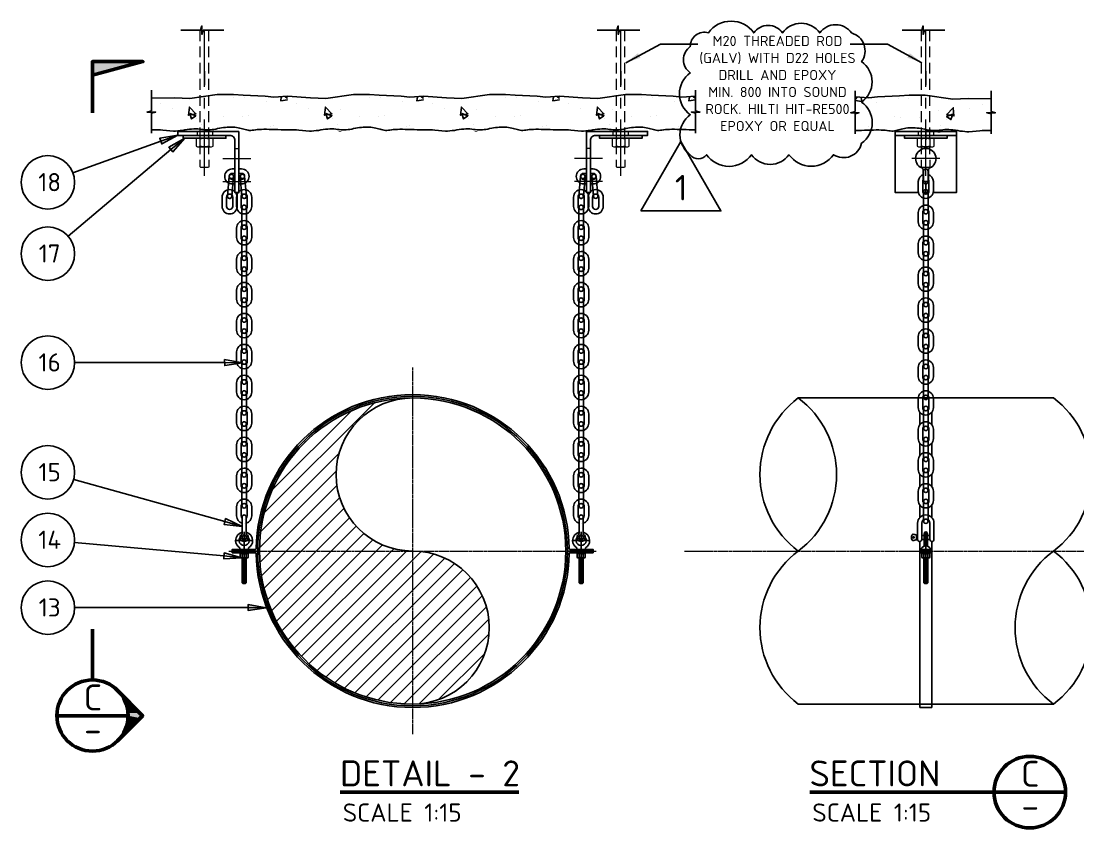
# Model space of a CAD drawing. Header units: inches. Extents: x 0 to 63075, y 0 to 44550.
# Drawn here: x 34595 to 50118, y 18176 to 30035 of the extents above; entities that cross this region are included whole.
import ezdxf

# ---------------------------------------------------------------- set-up
doc = ezdxf.new("R2010")
doc.units = ezdxf.units.IN
doc.header["$MEASUREMENT"] = 0
for name, pattern in [('ACAD_ISO02W100', [15, 12, -3]), ('ACAD_ISO08W100', [36, 24, -3, 6, -3]), ('CENTER', [2, 1.25, -0.25, 0.25, -0.25])]:
    doc.linetypes.add(name, pattern=pattern)
for name, color, linetype in [('1', 1, 'CENTER'), ('3', 3, 'Continuous'), ('PDF2_Geometry', 7, 'Continuous'), ('PDF5_DETAIL_CENTER2_18', 7, 'Continuous'), ('PDF5_DETAIL_HIDDEN2_18', 7, 'Continuous'), ('PDF5_DIM', 7, 'Continuous'), ('PDF5_STRUC_STEEL_GENERAL', 7, 'Continuous'), ('PDF_Symbol (Howden)', 7, 'Continuous'), ('PDF_Text', 7, 'Continuous')]:
    doc.layers.add(name, color=color, linetype=linetype)
for name, color, linetype, true_color in [('PDF2_Solid Fills', 7, 'Continuous', 0x00338d), ('PDF5_HATCH_WALLS', 7, 'Continuous', 0xe4e4e4), ('PDF5_MECH_DISCIPLINE_PR_REF', 7, 'Continuous', 0x7d7d7d), ('PDF5_PIPE_DISCIPLINE_SEC_REF', 7, 'Continuous', 0xe4e4e4)]:
    doc.layers.add(name, color=color, linetype=linetype, true_color=true_color)
doc.styles.add('PDF ISOCPEUR', font='isocpeur.ttf')

msp = doc.modelspace()

# ---------------------------------------------------------------- hatches: boundary and pattern name
h = msp.add_hatch()
h.set_pattern_fill('ANSI31', color=256, scale=1250)
h.set_pattern_definition([(45, (435931.89, 165791.18), (-110.485435, 110.485435), [])])
h.paths.add_polyline_path([(40346, 22245, -1), (40346, 24495, 0.414214), (38096, 22245, 0.414214), (40346, 19995, 1)])

# ---------------------------------------------------------------- linework, layer by layer
at = {"linetype": 'ACAD_ISO08W100', "lineweight": 0}
for p, q in [((37290, 28179), (37290, 28589)), ((43403, 28179), (43403, 28589)), ((37182, 28414), (37182, 28354)), ((37407, 28414), (37407, 28354)), ((43286, 28414), (43286, 28354)), ((43511, 28414), (43511, 28354)), ((47772, 28414), (47772, 28354)), ((47997, 28414), (47997, 28354)), ((37735, 28164), (37795, 28164)), ((42958, 28164), (42898, 28164)), ((37558, 28014), (37968, 28014)), ((43134, 28014), (42724, 28014)), ((48089, 28014), (47679, 28014)), ((37558, 27679), (37968, 27679)), ((43134, 27679), (42724, 27679)), ((47939, 27679), (47829, 27679))]:
    msp.add_line(p, q, dxfattribs=at)
for p, q in [((47884, 28414), (47884, 28291)), ((47434, 28354), (48334, 28354)), ((47847, 27679), (47847, 27842)), ((47852, 27816), (47852, 27688)), ((47917, 27816), (47917, 27688)), ((47922, 27679), (47922, 27842)), ((47884, 27514), (47884, 27679)), ((47797, 24286), (47797, 24102)), ((47972, 24286), (47972, 24102)), ((47797, 23831), (47797, 23647)), ((47972, 23831), (47972, 23647)), ((47797, 23376), (47797, 23192)), ((47972, 23376), (47972, 23192)), ((47797, 22921), (47797, 22737)), ((47972, 22921), (47972, 22737)), ((47797, 22385), (47797, 19945)), ((47824, 22475), (47859, 22475)), ((47824, 22415), (47859, 22415)), ((47859, 22500), (47859, 22323)), ((47909, 22323), (47909, 22500)), ((47909, 22475), (47944, 22475)), ((47909, 22415), (47944, 22415)), ((47972, 22385), (47972, 19945)), ((37809, 22270), (37809, 22292)), ((37934, 22270), (37809, 22270)), ((37934, 22270), (37934, 22292)), ((42759, 22270), (42759, 22292)), ((42759, 22270), (42884, 22270)), ((42786, 22270), (42786, 22270)), ((42791, 22245), (42851, 22245)), ((42857, 22270), (42856, 22270)), ((42884, 22270), (42884, 22292)), ((47797, 22270), (47972, 22270)), ((47797, 22245), (47972, 22245)), ((47797, 22220), (47972, 22220)), ((47822, 22270), (47822, 22284)), ((47822, 22270), (47947, 22270)), ((47852, 22310), (47829, 22296)), ((47872, 22322), (47852, 22310)), ((47897, 22322), (47917, 22310)), ((47917, 22310), (47940, 22296)), ((47947, 22270), (47947, 22284)), ((37841, 21779), (37841, 22143)), ((37901, 22143), (37901, 21779)), ((42791, 22143), (42791, 21779)), ((42851, 21779), (42851, 22143)), ((47854, 22143), (47854, 21779)), ((47914, 21779), (47914, 22143)), ((37901, 21779), (37841, 21779)), ((37841, 21779), (37850, 21770)), ((37893, 21770), (37850, 21770)), ((37893, 21770), (37901, 21779)), ((42791, 21779), (42851, 21779)), ((42800, 21770), (42791, 21779)), ((42800, 21770), (42843, 21770)), ((42851, 21779), (42843, 21770)), ((47854, 21779), (47914, 21779)), ((47863, 21770), (47854, 21779)), ((47863, 21770), (47906, 21770)), ((47914, 21779), (47906, 21770)), ((47797, 19945), (47972, 19945))]:
    msp.add_line(p, q)
at = {"linetype": 'ACAD_ISO08W100', "lineweight": 0, "ltscale": 2}
for p, q in [((40346, 24945), (40346, 19545)), ((37646, 22245), (43046, 22245)), ((44341, 22245), (51428, 22245))]:
    msp.add_line(p, q, dxfattribs=at)
at = {"color": 0, "linetype": 'ByBlock'}
for p, q in [((37941, 22220), (37801, 22220)), ((37801, 22220), (37801, 22208)), ((37941, 22208), (37801, 22208)), ((37916, 22208), (37826, 22208)), ((37941, 22220), (37941, 22208)), ((42751, 22220), (42891, 22220)), ((42751, 22220), (42751, 22208)), ((42751, 22208), (42891, 22208)), ((42776, 22208), (42866, 22208)), ((42891, 22220), (42891, 22208)), ((47814, 22220), (47954, 22220)), ((47814, 22220), (47814, 22208)), ((47814, 22208), (47954, 22208)), ((47839, 22208), (47929, 22208)), ((47954, 22220), (47954, 22208)), ((37811, 22193), (37811, 22158)), ((37916, 22143), (37826, 22143)), ((37841, 22193), (37841, 22158)), ((37901, 22193), (37901, 22158)), ((37931, 22193), (37931, 22158)), ((42761, 22193), (42761, 22158)), ((42776, 22143), (42866, 22143)), ((42791, 22193), (42791, 22158)), ((42851, 22193), (42851, 22158)), ((42881, 22193), (42881, 22158)), ((47824, 22193), (47824, 22158)), ((47839, 22143), (47929, 22143)), ((47854, 22193), (47854, 22158)), ((47914, 22193), (47914, 22158)), ((47944, 22193), (47944, 22158))]:
    msp.add_line(p, q, dxfattribs=at)
at = {"linetype": 'ACAD_ISO02W100'}
for p, q in [((37836, 22245), (37836, 22270)), ((37836, 22245), (37836, 22220)), ((37906, 22245), (37906, 22270)), ((37906, 22245), (37906, 22220)), ((42786, 22245), (42786, 22270)), ((42786, 22245), (42786, 22220)), ((42856, 22245), (42856, 22270)), ((42856, 22245), (42856, 22220)), ((47849, 22220), (47849, 22270)), ((47919, 22220), (47919, 22270))]:
    msp.add_line(p, q, dxfattribs=at)
for points in [[(44425, 28071, -0.520567), (44425, 28658, -0.520567), (44425, 29274, -0.520567), (44425, 29660, -0.520567), (44691, 29861, -0.520567), (45357, 29861, -0.520567), (45779, 29861, -0.520567), (46326, 29861, -0.520567), (46793, 29861, -0.520567), (46940, 29439, -0.520567), (46940, 28845, -0.520567), (46940, 28239, -0.520567), (46528, 28071, -0.520567), (45874, 28071, -0.520567), (45324, 28071, -0.520567), (44663, 28071, -0.520567)], [(37625, 27463, 1), (37690, 27457), (37716, 27749, 1), (37651, 27754)], [(37904, 27463, -1), (37839, 27457), (37813, 27749, -1), (37878, 27754)], [(42789, 27463, 1), (42854, 27457), (42879, 27749, 1), (42814, 27754)], [(43067, 27463, -1), (43002, 27457), (42977, 27749, -1), (43042, 27754)], [(37658, 27558), (37658, 27558, -0.414214), (37768, 27447), (37768, 27311, -0.414214), (37658, 27200), (37658, 27200, -0.414214), (37547, 27311), (37547, 27447, -0.414214)], [(37658, 27265), (37658, 27265, 0.414214), (37703, 27311), (37703, 27447, 0.414214), (37658, 27493), (37658, 27493, 0.414214), (37612, 27447), (37612, 27311, 0.414214)], [(37871, 27558), (37871, 27558, 0.414214), (37761, 27447), (37761, 27311, 0.414214), (37871, 27200), (37871, 27200, 0.414214), (37982, 27311), (37982, 27447, 0.414214)], [(37871, 27265), (37871, 27265, -0.414214), (37826, 27311), (37826, 27447, -0.414214), (37871, 27493), (37871, 27493, -0.414214), (37917, 27447), (37917, 27311, -0.414214)], [(42821, 27558), (42821, 27558, -0.414214), (42932, 27447), (42932, 27311, -0.414214), (42821, 27200), (42821, 27200, -0.414214), (42711, 27311), (42711, 27447, -0.414214)], [(42821, 27265), (42821, 27265, 0.414214), (42867, 27311), (42867, 27447, 0.414214), (42821, 27493), (42821, 27493, 0.414214), (42776, 27447), (42776, 27311, 0.414214)], [(43035, 27558), (43035, 27558, 0.414214), (42924, 27447), (42924, 27311, 0.414214), (43035, 27200), (43035, 27200, 0.414214), (43145, 27311), (43145, 27447, 0.414214)], [(43035, 27265), (43035, 27265, -0.414214), (42989, 27311), (42989, 27447, -0.414214), (43035, 27493), (43035, 27493, -0.414214), (43080, 27447), (43080, 27311, -0.414214)], [(47852, 27233, 1), (47917, 27233), (47917, 27525, 1), (47852, 27525)], [(37904, 27005, -1), (37839, 27005), (37839, 27298, -1), (37904, 27298)], [(42789, 27005, 1), (42854, 27005), (42854, 27298, 1), (42789, 27298)], [(47884, 27330), (47884, 27330, -0.414214), (47995, 27220), (47995, 27083, -0.414214), (47884, 26973), (47884, 26973, -0.414214), (47774, 27083), (47774, 27220, -0.414214)], [(47884, 27038), (47884, 27038, 0.414214), (47930, 27083), (47930, 27220, 0.414214), (47884, 27265), (47884, 27265, 0.414214), (47839, 27220), (47839, 27083, 0.414214)], [(37871, 27103), (37871, 27103, 0.414214), (37761, 26992), (37761, 26856, 0.414214), (37871, 26745), (37871, 26745, 0.414214), (37982, 26856), (37982, 26992, 0.414214)], [(37871, 26810), (37871, 26810, -0.414214), (37826, 26856), (37826, 26992, -0.414214), (37871, 27038), (37871, 27038, -0.414214), (37917, 26992), (37917, 26856, -0.414214)], [(42821, 27103), (42821, 27103, -0.414214), (42932, 26992), (42932, 26856, -0.414214), (42821, 26745), (42821, 26745, -0.414214), (42711, 26856), (42711, 26992, -0.414214)], [(42821, 26810), (42821, 26810, 0.414214), (42867, 26856), (42867, 26992, 0.414214), (42821, 27038), (42821, 27038, 0.414214), (42776, 26992), (42776, 26856, 0.414214)], [(47852, 26778, 1), (47917, 26778), (47917, 27070, 1), (47852, 27070)], [(37904, 26550, -1), (37839, 26550), (37839, 26843, -1), (37904, 26843)], [(42789, 26550, 1), (42854, 26550), (42854, 26843, 1), (42789, 26843)], [(47884, 26875), (47884, 26875, -0.414214), (47995, 26765), (47995, 26628, -0.414214), (47884, 26518), (47884, 26518, -0.414214), (47774, 26628), (47774, 26765, -0.414214)], [(47884, 26583), (47884, 26583, 0.414214), (47930, 26628), (47930, 26765, 0.414214), (47884, 26810), (47884, 26810, 0.414214), (47839, 26765), (47839, 26628, 0.414214)], [(37871, 26648), (37871, 26648, 0.414214), (37761, 26537), (37761, 26401, 0.414214), (37871, 26290), (37871, 26290, 0.414214), (37982, 26401), (37982, 26537, 0.414214)], [(37871, 26355), (37871, 26355, -0.414214), (37826, 26401), (37826, 26537, -0.414214), (37871, 26583), (37871, 26583, -0.414214), (37917, 26537), (37917, 26401, -0.414214)], [(42821, 26648), (42821, 26648, -0.414214), (42932, 26537), (42932, 26401, -0.414214), (42821, 26290), (42821, 26290, -0.414214), (42711, 26401), (42711, 26537, -0.414214)], [(42821, 26355), (42821, 26355, 0.414214), (42867, 26401), (42867, 26537, 0.414214), (42821, 26583), (42821, 26583, 0.414214), (42776, 26537), (42776, 26401, 0.414214)], [(47852, 26323, 1), (47917, 26323), (47917, 26615, 1), (47852, 26615)], [(37904, 26095, -1), (37839, 26095), (37839, 26388, -1), (37904, 26388)], [(42789, 26095, 1), (42854, 26095), (42854, 26388, 1), (42789, 26388)], [(47884, 26420), (47884, 26420, -0.414214), (47995, 26310), (47995, 26173, -0.414214), (47884, 26063), (47884, 26063, -0.414214), (47774, 26173), (47774, 26310, -0.414214)], [(47884, 26128), (47884, 26128, 0.414214), (47930, 26173), (47930, 26310, 0.414214), (47884, 26355), (47884, 26355, 0.414214), (47839, 26310), (47839, 26173, 0.414214)], [(37871, 26193), (37871, 26193, 0.414214), (37761, 26082), (37761, 25946, 0.414214), (37871, 25835), (37871, 25835, 0.414214), (37982, 25946), (37982, 26082, 0.414214)], [(37871, 25900), (37871, 25900, -0.414214), (37826, 25946), (37826, 26082, -0.414214), (37871, 26128), (37871, 26128, -0.414214), (37917, 26082), (37917, 25946, -0.414214)], [(42821, 26193), (42821, 26193, -0.414214), (42932, 26082), (42932, 25946, -0.414214), (42821, 25835), (42821, 25835, -0.414214), (42711, 25946), (42711, 26082, -0.414214)], [(42821, 25900), (42821, 25900, 0.414214), (42867, 25946), (42867, 26082, 0.414214), (42821, 26128), (42821, 26128, 0.414214), (42776, 26082), (42776, 25946, 0.414214)], [(47852, 25868, 1), (47917, 25868), (47917, 26160, 1), (47852, 26160)], [(37904, 25640, -1), (37839, 25640), (37839, 25933, -1), (37904, 25933)], [(42789, 25640, 1), (42854, 25640), (42854, 25933, 1), (42789, 25933)], [(47884, 25965), (47884, 25965, -0.414214), (47995, 25855), (47995, 25718, -0.414214), (47884, 25608), (47884, 25608, -0.414214), (47774, 25718), (47774, 25855, -0.414214)], [(47884, 25673), (47884, 25673, 0.414214), (47930, 25718), (47930, 25855, 0.414214), (47884, 25900), (47884, 25900, 0.414214), (47839, 25855), (47839, 25718, 0.414214)], [(37871, 25738), (37871, 25738, 0.414214), (37761, 25627), (37761, 25491, 0.414214), (37871, 25380), (37871, 25380, 0.414214), (37982, 25491), (37982, 25627, 0.414214)], [(37871, 25445), (37871, 25445, -0.414214), (37826, 25491), (37826, 25627, -0.414214), (37871, 25673), (37871, 25673, -0.414214), (37917, 25627), (37917, 25491, -0.414214)], [(42821, 25738), (42821, 25738, -0.414214), (42932, 25627), (42932, 25491, -0.414214), (42821, 25380), (42821, 25380, -0.414214), (42711, 25491), (42711, 25627, -0.414214)], [(42821, 25445), (42821, 25445, 0.414214), (42867, 25491), (42867, 25627, 0.414214), (42821, 25673), (42821, 25673, 0.414214), (42776, 25627), (42776, 25491, 0.414214)], [(47852, 25413, 1), (47917, 25413), (47917, 25705, 1), (47852, 25705)], [(37904, 25185, -1), (37839, 25185), (37839, 25478, -1), (37904, 25478)], [(42789, 25185, 1), (42854, 25185), (42854, 25478, 1), (42789, 25478)], [(47884, 25510), (47884, 25510, -0.414214), (47995, 25400), (47995, 25263, -0.414214), (47884, 25153), (47884, 25153, -0.414214), (47774, 25263), (47774, 25400, -0.414214)], [(47884, 25218), (47884, 25218, 0.414214), (47930, 25263), (47930, 25400, 0.414214), (47884, 25445), (47884, 25445, 0.414214), (47839, 25400), (47839, 25263, 0.414214)], [(37871, 25283), (37871, 25283, 0.414214), (37761, 25172), (37761, 25036, 0.414214), (37871, 24925), (37871, 24925, 0.414214), (37982, 25036), (37982, 25172, 0.414214)], [(37871, 24990), (37871, 24990, -0.414214), (37826, 25036), (37826, 25172, -0.414214), (37871, 25218), (37871, 25218, -0.414214), (37917, 25172), (37917, 25036, -0.414214)], [(42821, 25283), (42821, 25283, -0.414214), (42932, 25172), (42932, 25036, -0.414214), (42821, 24925), (42821, 24925, -0.414214), (42711, 25036), (42711, 25172, -0.414214)], [(42821, 24990), (42821, 24990, 0.414214), (42867, 25036), (42867, 25172, 0.414214), (42821, 25218), (42821, 25218, 0.414214), (42776, 25172), (42776, 25036, 0.414214)], [(47852, 24958, 1), (47917, 24958), (47917, 25250, 1), (47852, 25250)], [(37904, 24730, -1), (37839, 24730), (37839, 25023, -1), (37904, 25023)], [(42789, 24730, 1), (42854, 24730), (42854, 25023, 1), (42789, 25023)], [(47884, 25055), (47884, 25055, -0.414214), (47995, 24945), (47995, 24808, -0.414214), (47884, 24698), (47884, 24698, -0.414214), (47774, 24808), (47774, 24945, -0.414214)], [(47884, 24763), (47884, 24763, 0.414214), (47930, 24808), (47930, 24945, 0.414214), (47884, 24990), (47884, 24990, 0.414214), (47839, 24945), (47839, 24808, 0.414214)], [(37871, 24828), (37871, 24828, 0.414214), (37761, 24717), (37761, 24581, 0.414214), (37871, 24470), (37871, 24470, 0.414214), (37982, 24581), (37982, 24717, 0.414214)], [(37871, 24535), (37871, 24535, -0.414214), (37826, 24581), (37826, 24717, -0.414214), (37871, 24763), (37871, 24763, -0.414214), (37917, 24717), (37917, 24581, -0.414214)], [(42821, 24828), (42821, 24828, -0.414214), (42932, 24717), (42932, 24581, -0.414214), (42821, 24470), (42821, 24470, -0.414214), (42711, 24581), (42711, 24717, -0.414214)], [(42821, 24535), (42821, 24535, 0.414214), (42867, 24581), (42867, 24717, 0.414214), (42821, 24763), (42821, 24763, 0.414214), (42776, 24717), (42776, 24581, 0.414214)], [(47852, 24503, 1), (47917, 24503), (47917, 24795, 1), (47852, 24795)], [(37904, 24275, -1), (37839, 24275), (37839, 24568, -1), (37904, 24568)], [(42789, 24275, 1), (42854, 24275), (42854, 24568, 1), (42789, 24568)], [(47884, 24600), (47884, 24600, -0.414214), (47995, 24490), (47995, 24353, -0.414214), (47884, 24243), (47884, 24243, -0.414214), (47774, 24353), (47774, 24490, -0.414214)], [(47884, 24308), (47884, 24308, 0.414214), (47930, 24353), (47930, 24490, 0.414214), (47884, 24535), (47884, 24535, 0.414214), (47839, 24490), (47839, 24353, 0.414214)], [(37871, 24373), (37871, 24373, 0.414214), (37761, 24262), (37761, 24126, 0.414214), (37871, 24015), (37871, 24015, 0.414214), (37982, 24126), (37982, 24262, 0.414214)], [(42821, 24373), (42821, 24373, -0.414214), (42932, 24262), (42932, 24126, -0.414214), (42821, 24015), (42821, 24015, -0.414214), (42711, 24126), (42711, 24262, -0.414214)], [(47852, 24048, 1), (47917, 24048), (47917, 24340, 1), (47852, 24340)], [(37871, 24080), (37871, 24080, -0.414214), (37826, 24126), (37826, 24262, -0.414214), (37871, 24308), (37871, 24308, -0.414214), (37917, 24262), (37917, 24126, -0.414214)], [(42821, 24080), (42821, 24080, 0.414214), (42867, 24126), (42867, 24262, 0.414214), (42821, 24308), (42821, 24308, 0.414214), (42776, 24262), (42776, 24126, 0.414214)], [(37904, 23820, -1), (37839, 23820), (37839, 24113, -1), (37904, 24113)], [(42789, 23820, 1), (42854, 23820), (42854, 24113, 1), (42789, 24113)], [(47884, 24145), (47884, 24145, -0.414214), (47995, 24035), (47995, 23898, -0.414214), (47884, 23788), (47884, 23788, -0.414214), (47774, 23898), (47774, 24035, -0.414214)], [(47884, 23853), (47884, 23853, 0.414214), (47930, 23898), (47930, 24035, 0.414214), (47884, 24080), (47884, 24080, 0.414214), (47839, 24035), (47839, 23898, 0.414214)], [(37871, 23918), (37871, 23918, 0.414214), (37761, 23807), (37761, 23671, 0.414214), (37871, 23560), (37871, 23560, 0.414214), (37982, 23671), (37982, 23807, 0.414214)], [(42821, 23918), (42821, 23918, -0.414214), (42932, 23807), (42932, 23671, -0.414214), (42821, 23560), (42821, 23560, -0.414214), (42711, 23671), (42711, 23807, -0.414214)], [(47852, 23593, 1), (47917, 23593), (47917, 23885, 1), (47852, 23885)], [(37871, 23625), (37871, 23625, -0.414214), (37826, 23671), (37826, 23807, -0.414214), (37871, 23853), (37871, 23853, -0.414214), (37917, 23807), (37917, 23671, -0.414214)], [(42821, 23625), (42821, 23625, 0.414214), (42867, 23671), (42867, 23807, 0.414214), (42821, 23853), (42821, 23853, 0.414214), (42776, 23807), (42776, 23671, 0.414214)], [(37904, 23365, -1), (37839, 23365), (37839, 23658, -1), (37904, 23658)], [(42789, 23365, 1), (42854, 23365), (42854, 23658, 1), (42789, 23658)], [(47884, 23690), (47884, 23690, -0.414214), (47995, 23580), (47995, 23443, -0.414214), (47884, 23333), (47884, 23333, -0.414214), (47774, 23443), (47774, 23580, -0.414214)], [(47884, 23398), (47884, 23398, 0.414214), (47930, 23443), (47930, 23580, 0.414214), (47884, 23625), (47884, 23625, 0.414214), (47839, 23580), (47839, 23443, 0.414214)], [(37871, 23463), (37871, 23463, 0.414214), (37761, 23352), (37761, 23216, 0.414214), (37871, 23105), (37871, 23105, 0.414214), (37982, 23216), (37982, 23352, 0.414214)], [(42821, 23463), (42821, 23463, -0.414214), (42932, 23352), (42932, 23216, -0.414214), (42821, 23105), (42821, 23105, -0.414214), (42711, 23216), (42711, 23352, -0.414214)], [(47852, 23138, 1), (47917, 23138), (47917, 23430, 1), (47852, 23430)], [(37871, 23170), (37871, 23170, -0.414214), (37826, 23216), (37826, 23352, -0.414214), (37871, 23398), (37871, 23398, -0.414214), (37917, 23352), (37917, 23216, -0.414214)], [(42821, 23170), (42821, 23170, 0.414214), (42867, 23216), (42867, 23352, 0.414214), (42821, 23398), (42821, 23398, 0.414214), (42776, 23352), (42776, 23216, 0.414214)], [(37904, 22910, -1), (37839, 22910), (37839, 23203, -1), (37904, 23203)], [(42789, 22910, 1), (42854, 22910), (42854, 23203, 1), (42789, 23203)], [(47884, 23235), (47884, 23235, -0.414214), (47995, 23125), (47995, 22988, -0.414214), (47884, 22878), (47884, 22878, -0.414214), (47774, 22988), (47774, 23125, -0.414214)], [(47884, 22943), (47884, 22943, 0.414214), (47930, 22988), (47930, 23125, 0.414214), (47884, 23170), (47884, 23170, 0.414214), (47839, 23125), (47839, 22988, 0.414214)], [(47852, 22683, 1), (47917, 22683), (47917, 22975, 1), (47852, 22975)], [(37841, 22505), (37841, 22745, -1), (37901, 22745), (37901, 22505, 0.236068), (37907, 22493, -3), (37835, 22493, 0.236068)], [(42791, 22505), (42791, 22745, -1), (42851, 22745), (42851, 22505, 0.236068), (42857, 22493, -3), (42785, 22493, 0.236068)], [(47824, 22415), (47824, 22655, -1), (47944, 22655), (47944, 22415, 1), (48004, 22415), (48004, 22655, 1), (47764, 22655), (47764, 22415, 1)], [(47764, 22475), (47764, 22415, -1), (47749, 22415), (47749, 22475, -1)]]:
    msp.add_lwpolyline(points, format="xyb", close=True)
for points in [[(37795, 28414), (36895, 28414), (36895, 28354), (37660, 28354, -0.414214), (37735, 28279), (37735, 27514), (37795, 27514), (37795, 28414)], [(42898, 28414), (43798, 28414), (43798, 28354), (43033, 28354, 0.414214), (42958, 28279), (42958, 27514), (42898, 27514), (42898, 28414)], [(37735, 27862), (37696, 27862, 0.414214), (37586, 27752), (37586, 27752, 0.414214), (37696, 27641), (37735, 27641)], [(37735, 27706), (37696, 27706, -0.414214), (37651, 27752), (37651, 27752, -0.414214), (37696, 27797), (37735, 27797)], [(37795, 27641), (37833, 27641, 0.414214), (37943, 27752), (37943, 27752, 0.414214), (37833, 27862), (37795, 27862)], [(37795, 27797), (37833, 27797, -0.414214), (37878, 27752), (37878, 27752, -0.414214), (37833, 27706), (37795, 27706)], [(42898, 27641), (42860, 27641, -0.414214), (42749, 27752), (42749, 27752, -0.414214), (42860, 27862), (42898, 27862)], [(42898, 27797), (42860, 27797, 0.414214), (42814, 27752), (42814, 27752, 0.414214), (42860, 27706), (42898, 27706)], [(42958, 27862), (42996, 27862, -0.414214), (43107, 27752), (43107, 27752, -0.414214), (42996, 27641), (42958, 27641)], [(42958, 27706), (42996, 27706, 0.414214), (43042, 27752), (43042, 27752, 0.414214), (42996, 27797), (42958, 27797)], [(47917, 27816), (47917, 27830, 1), (47852, 27830), (47852, 27816)], [(47917, 27780, -0.329244), (47995, 27675), (47995, 27538, -0.414214), (47884, 27428), (47884, 27428, -0.414214), (47774, 27538), (47774, 27675, -0.329244), (47852, 27780, -0.329244)], [(47852, 27707, 0.196262), (47839, 27675), (47839, 27538, 0.414214), (47884, 27493), (47884, 27493, 0.414214), (47930, 27538), (47930, 27675, 0.196262), (47917, 27707)], [(47852, 27674, 1), (47917, 27674), (47917, 27688)], [(42656, 22270), (42656, 22270, -0.402985), (42646, 22280, 0.409805), (40346, 24545, 0.409805), (38047, 22280, -0.402985), (38037, 22270), (38036, 22270)], [(42656, 22270), (42996, 22270), (42996, 22245), (42631, 22245, -0.36102), (42621, 22254, 0.413116), (40346, 24520, 0.413116), (38071, 22254, -0.36102), (38061, 22245), (37696, 22245), (37696, 22270), (38037, 22270)], [(40346, 24495, 1), (40346, 22245, -1), (40346, 19995)], [(46010, 22245, -0.5), (46010, 24495, -0.5), (46010, 22245, 0.5), (46010, 19995), (49759, 19995, -0.5), (49759, 22245, -0.5), (49759, 19995)], [(49759, 22245, 0.5), (49759, 24495), (46010, 24495)], [(37901, 22654, 0.335793), (37982, 22761), (37982, 22897, 0.414214), (37871, 23008), (37871, 23008, 0.414214), (37761, 22897), (37761, 22761, 0.335793), (37841, 22654)], [(42791, 22654, -0.335793), (42711, 22761), (42711, 22897, -0.414214), (42821, 23008), (42821, 23008, -0.414214), (42932, 22897), (42932, 22761, -0.335793), (42851, 22654)], [(37841, 22727, -0.215981), (37826, 22761), (37826, 22897, -0.414214), (37871, 22943), (37871, 22943, -0.414214), (37917, 22897), (37917, 22761, -0.215981), (37901, 22727)], [(42851, 22727, 0.215981), (42867, 22761), (42867, 22897, 0.414214), (42821, 22943), (42821, 22943, 0.414214), (42776, 22897), (42776, 22761, 0.215981), (42791, 22727)], [(42656, 22220), (42996, 22220), (42996, 22245), (42631, 22245, 0.36102), (42621, 22237, -0.413116), (40346, 19970, -0.413116), (38071, 22237, 0.36102), (38061, 22245), (37696, 22245), (37696, 22220), (38037, 22220)], [(42656, 22220), (42656, 22220, 0.402985), (42646, 22211, -0.409805), (40346, 19945, -0.409805), (38047, 22211, 0.402985), (38037, 22220), (38036, 22220)]]:
    msp.add_lwpolyline(points, format="xyb")
for points in [[(47777, 27514), (47434, 27514), (47434, 28414), (48334, 28414), (48334, 27514), (47992, 27514)], [(43699, 27246), (44287, 28264), (44875, 27246), (43699, 27246)], [(47852, 27688), (47852, 27674)], [(47923, 27514), (47846, 27514)]]:
    msp.add_lwpolyline(points)
for points in [[(37602, 28354), (36977, 28354), (36977, 28314), (37602, 28314)], [(43091, 28354), (43716, 28354), (43716, 28314), (43091, 28314)], [(47572, 28352), (48197, 28352), (48197, 28312), (47572, 28312)], [(37871, 22715), (37871, 22715)], [(42821, 22715), (42821, 22715)], [(37871, 22650), (37871, 22650)], [(42821, 22650), (42821, 22650)]]:
    msp.add_lwpolyline(points, close=True)
at = {"linetype": 'ACAD_ISO08W100', "lineweight": 0, "ltscale": 5}
for points in [[(37871, 22191), (37871, 22245), (37871, 22299)], [(37871, 22299), (37871, 22245), (37871, 22191)], [(42821, 22191), (42821, 22245), (42821, 22299)], [(42821, 22299), (42821, 22245), (42821, 22191)], [(47884, 22191), (47884, 22245), (47884, 22299)]]:
    msp.add_lwpolyline(points, dxfattribs=at)
for centre, radius in [((37683, 27752), 32.5), ((37846, 27752), 32.5), ((42847, 27752), 32.5), ((43009, 27752), 32.5), ((37658, 27460), 32.5), ((37871, 27460), 32.5), ((42821, 27460), 32.5), ((43035, 27460), 32.5), ((47884, 27525), 32.5), ((37871, 27298), 32.5), ((42821, 27298), 32.5), ((47884, 27233), 32.5), ((37871, 27005), 32.5), ((42821, 27005), 32.5), ((47884, 27070), 32.5), ((37871, 26843), 32.5), ((37871, 26843), 32.5), ((42821, 26843), 32.5), ((42821, 26843), 32.5), ((47884, 26778), 32.5), ((47884, 26778), 32.5), ((37871, 26550), 32.5), ((42821, 26550), 32.5), ((47884, 26615), 32.5), ((37871, 26388), 32.5), ((37871, 26388), 32.5), ((42821, 26388), 32.5), ((42821, 26388), 32.5), ((47884, 26323), 32.5), ((47884, 26323), 32.5), ((37871, 26095), 32.5), ((42821, 26095), 32.5), ((47884, 26160), 32.5), ((37871, 25933), 32.5), ((42821, 25933), 32.5), ((47884, 25868), 32.5), ((37871, 25640), 32.5), ((42821, 25640), 32.5), ((47884, 25705), 32.5), ((37871, 25478), 32.5), ((42821, 25478), 32.5), ((47884, 25413), 32.5), ((37871, 25185), 32.5), ((42821, 25185), 32.5), ((47884, 25250), 32.5), ((37871, 25023), 32.5), ((42821, 25023), 32.5), ((47884, 24958), 32.5), ((37871, 24730), 32.5), ((42821, 24730), 32.5), ((47884, 24795), 32.5), ((37871, 24568), 32.5), ((42821, 24568), 32.5), ((47884, 24503), 32.5), ((40346, 22245), 2250), ((47884, 24340), 32.5), ((37871, 24275), 32.5), ((42821, 24275), 32.5), ((37871, 24113), 32.5), ((42821, 24113), 32.5), ((47884, 24048), 32.5), ((47884, 23885), 32.5), ((37871, 23820), 32.5), ((42821, 23820), 32.5), ((37871, 23658), 32.5), ((42821, 23658), 32.5), ((47884, 23593), 32.5), ((47884, 23430), 32.5), ((37871, 23365), 32.5), ((42821, 23365), 32.5), ((37871, 23203), 32.5), ((42821, 23203), 32.5), ((47884, 23138), 32.5), ((47884, 22975), 32.5), ((37871, 22910), 32.5), ((42821, 22910), 32.5), ((42821, 22745), 30), ((47884, 22683), 32.5), ((37871, 22445), 37.5), ((37871, 22445), 30), ((42821, 22445), 37.5), ((42821, 22445), 30), ((47704, 22445), 10)]:
    msp.add_circle(centre, radius)
for centre, radius, start, end in [((47884, 28014), 150, 293.5782, 246.4218), ((47809, 27842), 37.5, 0, 66.4218), ((47959, 27842), 37.5, 113.5782, 180), ((47884, 27679), 37.5, 180, 0), ((37871, 22400), 125, 103.8865, 180), ((37871, 22400), 125, 0, 76.1135), ((42821, 22400), 125, 103.8865, 180), ((42821, 22400), 125, 0, 76.1135), ((47884, 22500), 25, 0, 180), ((37871, 22400), 125, 180, 240), ((37871, 22400), 75, 143.1301, 36.8699), ((37871, 22400), 125, 300, 0), ((42821, 22400), 125, 180, 240), ((42821, 22400), 75, 143.1301, 36.8699), ((42821, 22400), 125, 300, 0), ((47764, 22445), 90, 155.5885, 204.4115), ((47696, 22476), 15, 90.2336, 155.5885), ((47696, 22414), 15, 204.4115, 269.7664), ((47696, 22401), 90, 53.9303, 90.2336), ((47696, 22489), 90, 269.7664, 306.0697), ((47837, 22284), 15, 120.8856, 180), ((47844, 22323), 15, 300.8856, 0), ((47884, 22300), 25, 59.1144, 120.8856), ((47924, 22323), 15, 180, 239.1144), ((47932, 22284), 15, 0, 59.1144)]:
    msp.add_arc(centre, radius, start, end)
at = {"color": 0, "linetype": 'ByBlock'}
for centre, radius, start, end in [((37826, 22193), 15, 90, 180), ((37826, 22193), 15, 0, 90), ((37871, 22170), 37.5, 36.8699, 143.1301), ((37916, 22193), 15, 90, 180), ((37916, 22193), 15, 0, 90), ((42776, 22193), 15, 90, 180), ((42776, 22193), 15, 0, 90), ((42821, 22170), 37.5, 36.8699, 143.1301), ((42866, 22193), 15, 90, 180), ((42866, 22193), 15, 0, 90), ((47839, 22193), 15, 90, 180), ((47839, 22193), 15, 0, 90), ((47884, 22170), 37.5, 36.8699, 143.1301), ((47929, 22193), 15, 90, 180), ((47929, 22193), 15, 0, 90), ((37826, 22158), 15, 180, 270), ((37826, 22158), 15, 270, 0), ((37871, 22180), 37.5, 216.8699, 323.1301), ((37916, 22158), 15, 180, 270), ((37916, 22158), 15, 270, 0), ((42776, 22158), 15, 180, 270), ((42776, 22158), 15, 270, 0), ((42821, 22180), 37.5, 216.8699, 323.1301), ((42866, 22158), 15, 180, 270), ((42866, 22158), 15, 270, 0), ((47839, 22158), 15, 180, 270), ((47839, 22158), 15, 270, 0), ((47884, 22180), 37.5, 216.8699, 323.1301), ((47929, 22158), 15, 180, 270), ((47929, 22158), 15, 270, 0)]:
    msp.add_arc(centre, radius, start, end, dxfattribs=at)
at = {"layer": '1'}
for p, q in [((37871, 21770), (37871, 22525)), ((42821, 21770), (42821, 22525)), ((47884, 21770), (47884, 22525)), ((37996, 22400), (37746, 22400)), ((42696, 22400), (42946, 22400))]:
    msp.add_line(p, q, dxfattribs=at)
at = {"layer": '3'}
for p, q in [((37850, 21770), (37850, 22143)), ((37893, 21770), (37893, 22143)), ((42800, 21770), (42800, 22143)), ((42843, 21770), (42843, 22143)), ((47863, 21770), (47863, 22143)), ((47906, 21770), (47906, 22143))]:
    msp.add_line(p, q, dxfattribs=at)
at = {"layer": 'PDF2_Geometry', "lineweight": 25}
for points in [[(43477, 29424), (43986, 29698), (44533, 29698)], [(47828, 29424), (47319, 29698), (46773, 29698)]]:
    msp.add_lwpolyline(points, dxfattribs=at)
at = {"layer": 'PDF2_Geometry', "lineweight": 50}
for points in [[(35641, 28689), (35641, 29439), (36385, 29439), (35641, 29239)], [(35641, 20346), (35641, 21099)], [(36010, 20194), (36378, 19825), (36010, 19456)], [(35120, 19825), (36162, 19825)], [(41906, 18700), (39283, 18700)], [(49933, 18700), (46180, 18700)]]:
    msp.add_lwpolyline(points, dxfattribs=at)
for centre, radius in [((35643, 19827), 523), ((49411, 18701), 526)]:
    msp.add_circle(centre, radius, dxfattribs=at)
at = {"layer": 'PDF2_Solid Fills', "color": 7, "transparency": 33554559}
for points in [[(43694, 29497), (43477, 29424), (43657, 29563)], [(47611, 29497), (47828, 29424), (47648, 29563)], [(35641, 29439), (36385, 29439), (35641, 29239)], [(36010, 20194), (36067, 20140), (36057, 20140)], [(36067, 20140), (36057, 20140), (36127, 20076)], [(36057, 20140), (36127, 20076), (36099, 20076)], [(36127, 20076), (36099, 20076), (36197, 20009)], [(36099, 20076), (36197, 20009), (36131, 20009)], [(36197, 20009), (36131, 20009), (36267, 19936)], [(36131, 20009), (36267, 19936), (36150, 19936)], [(36267, 19936), (36150, 19936), (36340, 19863)], [(36150, 19936), (36340, 19863), (36162, 19863)], [(36150, 19714), (36197, 19644), (36131, 19644)], [(36162, 19790), (36267, 19714), (36150, 19714)], [(36267, 19714), (36150, 19714), (36197, 19644)], [(36340, 19863), (36162, 19863), (36378, 19825)], [(36162, 19863), (36378, 19825), (36162, 19825)], [(36378, 19825), (36162, 19825), (36340, 19790)], [(36162, 19825), (36340, 19790), (36162, 19790)], [(36340, 19790), (36162, 19790), (36267, 19714)], [(36099, 19577), (36057, 19514), (36067, 19514)], [(36099, 19577), (36127, 19577), (36067, 19514)], [(36131, 19644), (36127, 19577), (36099, 19577)], [(36197, 19644), (36131, 19644), (36127, 19577)], [(36057, 19514), (36067, 19514), (36010, 19456)]]:
    msp.add_solid(points, dxfattribs=at)
at = {"layer": 'PDF5_DETAIL_CENTER2_18', "lineweight": 18}
for points in [[(37290, 29067), (37290, 29897)], [(43403, 29067), (43403, 29897)], [(47883, 29067), (47883, 29897)], [(37290, 28750), (37290, 28909)], [(43403, 28750), (43403, 28909)], [(47883, 28750), (47883, 28909)], [(37290, 27761), (37290, 28591)], [(43403, 27761), (43403, 28591)], [(47883, 27761), (47883, 28591)]]:
    msp.add_lwpolyline(points, dxfattribs=at)
at = {"layer": 'PDF5_DETAIL_HIDDEN2_18', "lineweight": 18}
for points in [[(37226, 29740), (37226, 29901)], [(37351, 29740), (37351, 29901)], [(43340, 29740), (43340, 29901)], [(43464, 29740), (43464, 29901)], [(47819, 29740), (47819, 29901)], [(47944, 29740), (47944, 29901)], [(37226, 29503), (37226, 29662)], [(37351, 29503), (37351, 29662)], [(43340, 29503), (43340, 29662)], [(43464, 29503), (43464, 29662)], [(47819, 29503), (47819, 29662)], [(47944, 29503), (47944, 29662)], [(37226, 29264), (37226, 29423)], [(37351, 29264), (37351, 29423)], [(43340, 29264), (43340, 29423)], [(43464, 29264), (43464, 29423)], [(47819, 29264), (47819, 29423)], [(47944, 29264), (47944, 29423)], [(37226, 29027), (37226, 29186)], [(37351, 29027), (37351, 29186)], [(43340, 29027), (43340, 29186)], [(43464, 29027), (43464, 29186)], [(47819, 29027), (47819, 29186)], [(47944, 29027), (47944, 29186)], [(37226, 28788), (37226, 28947)], [(37351, 28788), (37351, 28947)], [(43340, 28788), (43340, 28947)], [(43464, 28788), (43464, 28947)], [(47819, 28788), (47819, 28947)], [(47944, 28788), (47944, 28947)], [(37226, 28551), (37226, 28710)], [(37351, 28551), (37351, 28710)], [(43340, 28551), (43340, 28710)], [(43464, 28551), (43464, 28710)], [(47819, 28551), (47819, 28710)], [(47944, 28551), (47944, 28710)], [(37226, 28310), (37226, 28470)], [(37351, 28310), (37351, 28470)], [(43340, 28310), (43340, 28470)], [(43464, 28310), (43464, 28470)], [(47819, 28310), (47819, 28470)], [(47944, 28310), (47944, 28470)], [(37226, 28305), (37207, 28314), (37186, 28314), (37165, 28305), (37165, 28195), (37186, 28185), (37207, 28185), (37226, 28195)], [(37372, 28314), (37207, 28314)], [(37351, 28195), (37372, 28185), (37393, 28185), (37414, 28195), (37414, 28305), (37393, 28314), (37372, 28314), (37351, 28305), (37351, 28195), (37311, 28185), (37268, 28185), (37226, 28195), (37226, 28305), (37268, 28314), (37311, 28314), (37351, 28305)], [(43340, 28305), (43321, 28314), (43299, 28314), (43278, 28305), (43278, 28195), (43299, 28185), (43321, 28185), (43340, 28195)], [(43486, 28314), (43321, 28314)], [(43464, 28195), (43486, 28185), (43507, 28185), (43528, 28195), (43528, 28305), (43507, 28314), (43486, 28314), (43464, 28305), (43464, 28195), (43424, 28185), (43382, 28185), (43340, 28195), (43340, 28305), (43382, 28314), (43424, 28314), (43464, 28305)], [(47819, 28305), (47800, 28314), (47779, 28314), (47758, 28305), (47758, 28195), (47779, 28185), (47800, 28185), (47819, 28195)], [(47965, 28314), (47800, 28314)], [(47944, 28195), (47965, 28185), (47986, 28185), (48008, 28195), (48008, 28305), (47986, 28314), (47965, 28314), (47944, 28305), (47944, 28195), (47904, 28185), (47861, 28185), (47819, 28195), (47819, 28305), (47861, 28314), (47904, 28314), (47944, 28305)], [(37209, 28185), (37381, 28185)], [(37226, 28079), (37226, 28185)], [(37351, 28079), (37351, 28185)], [(43323, 28185), (43494, 28185)], [(43340, 28079), (43340, 28185)], [(43464, 28079), (43464, 28185)], [(47802, 28185), (47974, 28185)], [(47819, 28079), (47819, 28185)], [(47944, 28079), (47944, 28185)], [(37351, 27998), (37351, 27892), (37345, 27884), (37234, 27884), (37226, 27892), (37226, 27998)], [(43464, 27998), (43464, 27892), (43458, 27884), (43348, 27884), (43340, 27892), (43340, 27998)], [(47944, 27998), (47944, 27892), (47938, 27884), (47828, 27884), (47819, 27892), (47819, 27998)]]:
    msp.add_lwpolyline(points, dxfattribs=at)
at = {"layer": 'PDF5_DIM', "lineweight": 25}
for points in [[(37290, 29091), (37290, 29298)], [(43403, 29091), (43403, 29298)], [(47883, 29091), (47883, 29298)]]:
    msp.add_lwpolyline(points, dxfattribs=at)
at = {"layer": 'PDF5_HATCH_WALLS', "color": 252, "lineweight": 25, "true_color": 0x939598}
for points in [[(37716, 28910), (37716, 28910)], [(37871, 28907), (37871, 28907)], [(38508, 28878), (38408, 28863), (38417, 28924)], [(38508, 28895), (38474, 28929)], [(39714, 28910), (39714, 28910)], [(39869, 28907), (39869, 28907)], [(40506, 28878), (40406, 28863), (40415, 28924)], [(40506, 28895), (40472, 28929)], [(41712, 28910), (41712, 28910)], [(41867, 28907), (41867, 28907)], [(42504, 28878), (42405, 28863), (42413, 28924)], [(42504, 28895), (42470, 28929)], [(43711, 28910), (43711, 28910)], [(43865, 28907), (43865, 28907)], [(44502, 28878), (44403, 28863), (44411, 28924)], [(44502, 28895), (44468, 28929)], [(46844, 28885), (46878, 28919)], [(46844, 28868), (46943, 28853), (46935, 28914)], [(47481, 28898), (47481, 28898)], [(47636, 28900), (47636, 28900)], [(36639, 28821), (36639, 28821)], [(36825, 28755), (36825, 28755)], [(37166, 28668), (37066, 28772), (37053, 28651), (37166, 28670)], [(37282, 28738), (37282, 28738)], [(38199, 28846), (38199, 28846)], [(38637, 28821), (38637, 28821)], [(38823, 28755), (38823, 28755)], [(39164, 28668), (39064, 28772), (39052, 28651), (39164, 28670)], [(39280, 28738), (39280, 28738)], [(40197, 28846), (40197, 28846)], [(40635, 28821), (40635, 28821)], [(40821, 28755), (40821, 28755)], [(41162, 28668), (41063, 28772), (41050, 28651), (41162, 28670)], [(41279, 28738), (41279, 28738)], [(42195, 28846), (42195, 28846)], [(42633, 28821), (42633, 28821)], [(42819, 28755), (42819, 28755)], [(43160, 28668), (43061, 28772), (43048, 28651), (43160, 28670)], [(43277, 28738), (43277, 28738)], [(44193, 28846), (44193, 28846)], [(47153, 28836), (47153, 28836)], [(48070, 28728), (48070, 28728)], [(48186, 28658), (48286, 28762), (48298, 28641), (48186, 28660)], [(48527, 28745), (48527, 28745)], [(48713, 28811), (48713, 28811)], [(37164, 28603), (37164, 28603)], [(37566, 28628), (37566, 28628)], [(37843, 28632), (37843, 28632)], [(37934, 28649), (37934, 28649)], [(39162, 28603), (39162, 28603)], [(39564, 28628), (39564, 28628)], [(39841, 28632), (39841, 28632)], [(39932, 28649), (39932, 28649)], [(41160, 28603), (41160, 28603)], [(41562, 28628), (41562, 28628)], [(41839, 28632), (41839, 28632)], [(41930, 28649), (41930, 28649)], [(43158, 28603), (43158, 28603)], [(43560, 28628), (43560, 28628)], [(43838, 28632), (43838, 28632)], [(43929, 28649), (43929, 28649)], [(47418, 28639), (47418, 28639)], [(47509, 28622), (47509, 28622)], [(47786, 28618), (47786, 28618)], [(48188, 28593), (48188, 28593)], [(36897, 28431), (36897, 28431)], [(37248, 28514), (37248, 28514)], [(38254, 28488), (38254, 28488)], [(38309, 28501), (38309, 28501)], [(38895, 28431), (38895, 28431)], [(39246, 28514), (39246, 28514)], [(40252, 28488), (40252, 28488)], [(40307, 28501), (40307, 28501)], [(40893, 28431), (40893, 28431)], [(41245, 28514), (41245, 28514)], [(42250, 28488), (42250, 28488)], [(42305, 28501), (42305, 28501)], [(42891, 28431), (42891, 28431)], [(43243, 28514), (43243, 28514)], [(44248, 28488), (44248, 28488)], [(44303, 28501), (44303, 28501)], [(47043, 28491), (47043, 28491)], [(47098, 28478), (47098, 28478)], [(48103, 28504), (48103, 28504)], [(48455, 28421), (48455, 28421)]]:
    msp.add_lwpolyline(points, dxfattribs=at)
for points in [[(37073, 28677), (37161, 28643), (37098, 28598)], [(39071, 28677), (39160, 28643), (39096, 28598)], [(41069, 28677), (41158, 28643), (41094, 28598)], [(43067, 28677), (43156, 28643), (43093, 28598)], [(48279, 28667), (48190, 28633), (48254, 28588)]]:
    msp.add_lwpolyline(points, close=True, dxfattribs=at)
at = {"layer": 'PDF5_MECH_DISCIPLINE_PR_REF', "color": 252, "lineweight": 25, "true_color": 0x939598}
for points in [[(36509, 29020), (36509, 28717), (36446, 28698), (36573, 28698), (36509, 28681), (36509, 28389)], [(38508, 28931), (38307, 28916), (38180, 28933), (37856, 28946), (37714, 28958), (37477, 28958), (37073, 28899), (36848, 28905), (36509, 28901)], [(40506, 28931), (40305, 28916), (40178, 28933), (39854, 28946), (39712, 28958), (39475, 28958), (39071, 28899), (38846, 28905), (38508, 28931)], [(42504, 28931), (42303, 28916), (42176, 28933), (41852, 28946), (41710, 28958), (41473, 28958), (41069, 28899), (40845, 28905), (40506, 28931)], [(44502, 28931), (44301, 28916), (44174, 28933), (43850, 28946), (43709, 28958), (43471, 28958), (43067, 28899), (42843, 28905), (42504, 28931)], [(44502, 29020), (44502, 28717), (44566, 28698), (44441, 28698), (44502, 28681), (44502, 28389)], [(46844, 29010), (46844, 28707), (46781, 28688), (46905, 28688), (46844, 28671), (46844, 28379)], [(46844, 28921), (47045, 28906), (47172, 28923), (47496, 28936), (47638, 28948), (47875, 28948), (48279, 28889), (48504, 28895), (48842, 28891)], [(48842, 29010), (48842, 28707), (48906, 28688), (48779, 28688), (48842, 28671), (48842, 28379)], [(38508, 28438), (38461, 28438), (38415, 28438), (38368, 28440), (38321, 28440), (38279, 28442), (38237, 28444), (38197, 28446), (38158, 28446), (38125, 28444), (38093, 28442), (38063, 28440), (38038, 28435), (38012, 28433), (37991, 28431), (37968, 28429), (37947, 28429), (37928, 28431), (37909, 28435), (37887, 28440), (37868, 28446), (37847, 28450), (37826, 28457), (37805, 28463), (37782, 28467), (37758, 28471), (37733, 28474), (37705, 28476), (37680, 28476), (37650, 28476), (37623, 28474), (37595, 28471), (37566, 28469), (37538, 28465), (37511, 28459), (37481, 28454), (37454, 28448), (37426, 28444), (37401, 28440), (37373, 28438), (37348, 28435), (37322, 28435), (37297, 28438), (37269, 28442), (37244, 28444), (37219, 28446), (37191, 28450), (37161, 28450), (37132, 28450), (37100, 28448), (37068, 28446), (37032, 28440), (36998, 28435), (36965, 28429), (36929, 28425), (36895, 28421), (36863, 28419), (36833, 28419), (36675, 28431), (36641, 28435), (36605, 28438), (36565, 28438), (36524, 28438), (36516, 28438), (36509, 28438)], [(40506, 28438), (40459, 28438), (40413, 28438), (40366, 28440), (40320, 28440), (40277, 28442), (40235, 28444), (40195, 28446), (40157, 28446), (40123, 28444), (40091, 28442), (40061, 28440), (40036, 28435), (40011, 28433), (39989, 28431), (39966, 28429), (39945, 28429), (39926, 28431), (39907, 28435), (39886, 28440), (39867, 28446), (39845, 28450), (39824, 28457), (39803, 28463), (39780, 28467), (39757, 28471), (39731, 28474), (39704, 28476), (39678, 28476), (39649, 28476), (39621, 28474), (39594, 28471), (39564, 28469), (39536, 28465), (39509, 28459), (39479, 28454), (39452, 28448), (39424, 28444), (39399, 28440), (39371, 28438), (39346, 28435), (39321, 28435), (39295, 28438), (39268, 28442), (39242, 28444), (39217, 28446), (39189, 28450), (39160, 28450), (39130, 28450), (39098, 28448), (39067, 28446), (39031, 28440), (38997, 28435), (38963, 28429), (38927, 28425), (38893, 28421), (38861, 28419), (38832, 28419), (38673, 28431), (38639, 28435), (38603, 28438), (38563, 28438), (38523, 28438), (38514, 28438), (38508, 28438)], [(42504, 28438), (42458, 28438), (42411, 28438), (42364, 28440), (42318, 28440), (42275, 28442), (42233, 28444), (42193, 28446), (42155, 28446), (42121, 28444), (42089, 28442), (42060, 28440), (42034, 28435), (42009, 28433), (41988, 28431), (41964, 28429), (41943, 28429), (41924, 28431), (41905, 28435), (41884, 28440), (41865, 28446), (41844, 28450), (41823, 28457), (41801, 28463), (41778, 28467), (41755, 28471), (41729, 28474), (41702, 28476), (41676, 28476), (41647, 28476), (41619, 28474), (41592, 28471), (41562, 28469), (41535, 28465), (41507, 28459), (41477, 28454), (41450, 28448), (41422, 28444), (41397, 28440), (41370, 28438), (41344, 28435), (41319, 28435), (41293, 28438), (41266, 28442), (41240, 28444), (41215, 28446), (41187, 28450), (41158, 28450), (41128, 28450), (41096, 28448), (41065, 28446), (41029, 28440), (40995, 28435), (40961, 28429), (40925, 28425), (40891, 28421), (40859, 28419), (40830, 28419), (40671, 28431), (40637, 28435), (40601, 28438), (40561, 28438), (40521, 28438), (40512, 28438), (40506, 28438)], [(44502, 28438), (44456, 28438), (44409, 28438), (44363, 28440), (44316, 28440), (44274, 28442), (44231, 28444), (44191, 28446), (44153, 28446), (44119, 28444), (44087, 28442), (44058, 28440), (44032, 28435), (44007, 28433), (43986, 28431), (43963, 28429), (43941, 28429), (43922, 28431), (43903, 28435), (43882, 28440), (43863, 28446), (43842, 28450), (43821, 28457), (43800, 28463), (43776, 28467), (43753, 28471), (43728, 28474), (43700, 28476), (43675, 28476), (43645, 28476), (43618, 28474), (43590, 28471), (43560, 28469), (43533, 28465), (43505, 28459), (43476, 28454), (43448, 28448), (43421, 28444), (43395, 28440), (43368, 28438), (43342, 28435), (43317, 28435), (43292, 28438), (43264, 28442), (43239, 28444), (43213, 28446), (43186, 28450), (43156, 28450), (43126, 28450), (43095, 28448), (43063, 28446), (43027, 28440), (42993, 28435), (42959, 28429), (42923, 28425), (42889, 28421), (42858, 28419), (42828, 28419), (42669, 28431), (42635, 28435), (42599, 28438), (42559, 28438), (42519, 28438), (42510, 28438), (42504, 28438)], [(46844, 28428), (46891, 28428), (46937, 28428), (46984, 28430), (47030, 28430), (47073, 28432), (47115, 28434), (47155, 28436), (47193, 28436), (47227, 28434), (47259, 28432), (47289, 28430), (47314, 28425), (47339, 28423), (47360, 28421), (47384, 28419), (47405, 28419), (47424, 28421), (47443, 28425), (47464, 28430), (47483, 28436), (47504, 28440), (47526, 28447), (47547, 28453), (47570, 28457), (47593, 28461), (47619, 28464), (47646, 28466), (47672, 28466), (47701, 28466), (47729, 28464), (47756, 28461), (47786, 28459), (47813, 28455), (47841, 28449), (47871, 28445), (47898, 28438), (47926, 28434), (47951, 28430), (47979, 28428), (48004, 28425), (48029, 28425), (48055, 28428), (48082, 28432), (48108, 28434), (48133, 28436), (48161, 28440), (48190, 28440), (48220, 28440), (48252, 28438), (48283, 28436), (48319, 28430), (48353, 28425), (48387, 28419), (48423, 28415), (48457, 28411), (48489, 28409), (48518, 28409), (48677, 28421), (48711, 28425), (48747, 28428), (48787, 28428), (48827, 28428), (48836, 28428), (48842, 28428)]]:
    msp.add_lwpolyline(points, dxfattribs=at)
at = {"layer": 'PDF5_PIPE_DISCIPLINE_SEC_REF', "lineweight": 25}
for points in [[(37571, 29901), (37270, 29901), (37251, 29840), (37251, 29965), (37232, 29901), (36942, 29901)], [(43685, 29901), (43384, 29901), (43365, 29840), (43365, 29965), (43346, 29901), (43056, 29901)], [(48164, 29901), (47864, 29901), (47845, 29840), (47845, 29965), (47825, 29901), (47535, 29901)]]:
    msp.add_lwpolyline(points, dxfattribs=at)
at = {"layer": 'PDF5_STRUC_STEEL_GENERAL', "color": 252, "lineweight": 35, "true_color": 0x939598}
for points in [[(37278, 28412), (37278, 28408)], [(39276, 28412), (39276, 28408)], [(41274, 28412), (41274, 28408)], [(43272, 28412), (43272, 28408)], [(48074, 28402), (48074, 28398)]]:
    msp.add_lwpolyline(points, dxfattribs=at)
at = {"layer": 'PDF_Symbol (Howden)', "lineweight": 25}
for points in [[(35286, 26872), (36796, 28146), (37000, 28314), (36825, 28113), (36767, 28180), (37000, 28314)], [(35356, 27803), (36645, 28271), (36895, 28357), (36660, 28230), (36630, 28312), (36895, 28357)], [(35381, 25015), (37585, 25015), (37849, 25011), (37585, 24972), (37584, 25059), (37849, 25011)], [(35367, 23297), (37588, 22680), (37841, 22605), (37577, 22637), (37599, 22722), (37841, 22605)], [(35379, 22372), (37574, 22174), (37837, 22147), (37571, 22131), (37578, 22218), (37837, 22147)], [(35381, 21413), (37929, 21414), (38193, 21410), (37930, 21370), (37929, 21458), (38193, 21410)]]:
    msp.add_lwpolyline(points, dxfattribs=at)
for centre in [(34988, 27665), (34988, 26616), (34988, 25015), (34988, 23402), (34988, 22408), (34988, 21413)]:
    msp.add_circle(centre, 393, dxfattribs=at)
at = {"layer": 'PDF_Symbol (Howden)', "lineweight": 25, "transparency": 33554559}
msp.add_solid([(37929, 21458), (37929, 21458), (37930, 21370), (38193, 21410)], dxfattribs=at)

# ---------------------------------------------------------------- texts
at = {"layer": 'PDF_Text', "style": 'PDF ISOCPEUR'}
for s, insert, char_height, attachment_point in [('M20 THREADED ROD\\P(GALV) WITH D22 HOLES\\PDRILL AND EPOXY\\PMIN. 800 INTO SOUND\\PROCK. HILTI HIT-RE500\\PEPOXY OR EQUAL ', (45705, 29818), 150, 2), ('18', (35014, 27534), 267, 8), ('17', (35014, 26485), 267, 8), ('16', (35014, 24884), 267, 8), ('15', (35014, 23271), 267, 8), ('14', (35014, 22277), 267, 8), ('13', (35014, 21282), 267, 8), ('\\pxqc;C', (35649, 20093), 380.6, 5), ('\\pxqc;-', (35649, 19624), 380.6, 5), ('\\pxql;DETAIL - 2', (39279, 18786), 380.58, 7), ('\\pxql;SECTION', (46175, 18786), 380.58, 7), ('\\pxqc;C', (49418, 18970), 380.6, 5), ('SCALE 1:15', (39320, 18267), 267, 7), ('SCALE 1:15', (46217, 18267), 267, 7), ('\\pxqc;-', (49418, 18501), 380.6, 5)]:
    msp.add_mtext(s, dxfattribs=dict(at, insert=insert, char_height=char_height, attachment_point=attachment_point))
at = {"layer": 'PDF_Text', "lineweight": 30, "insert": (44198, 27399), "char_height": 375, "attachment_point": 7, "style": 'PDF ISOCPEUR'}
msp.add_mtext('1', dxfattribs=at)

doc.saveas('drawing.dxf')
